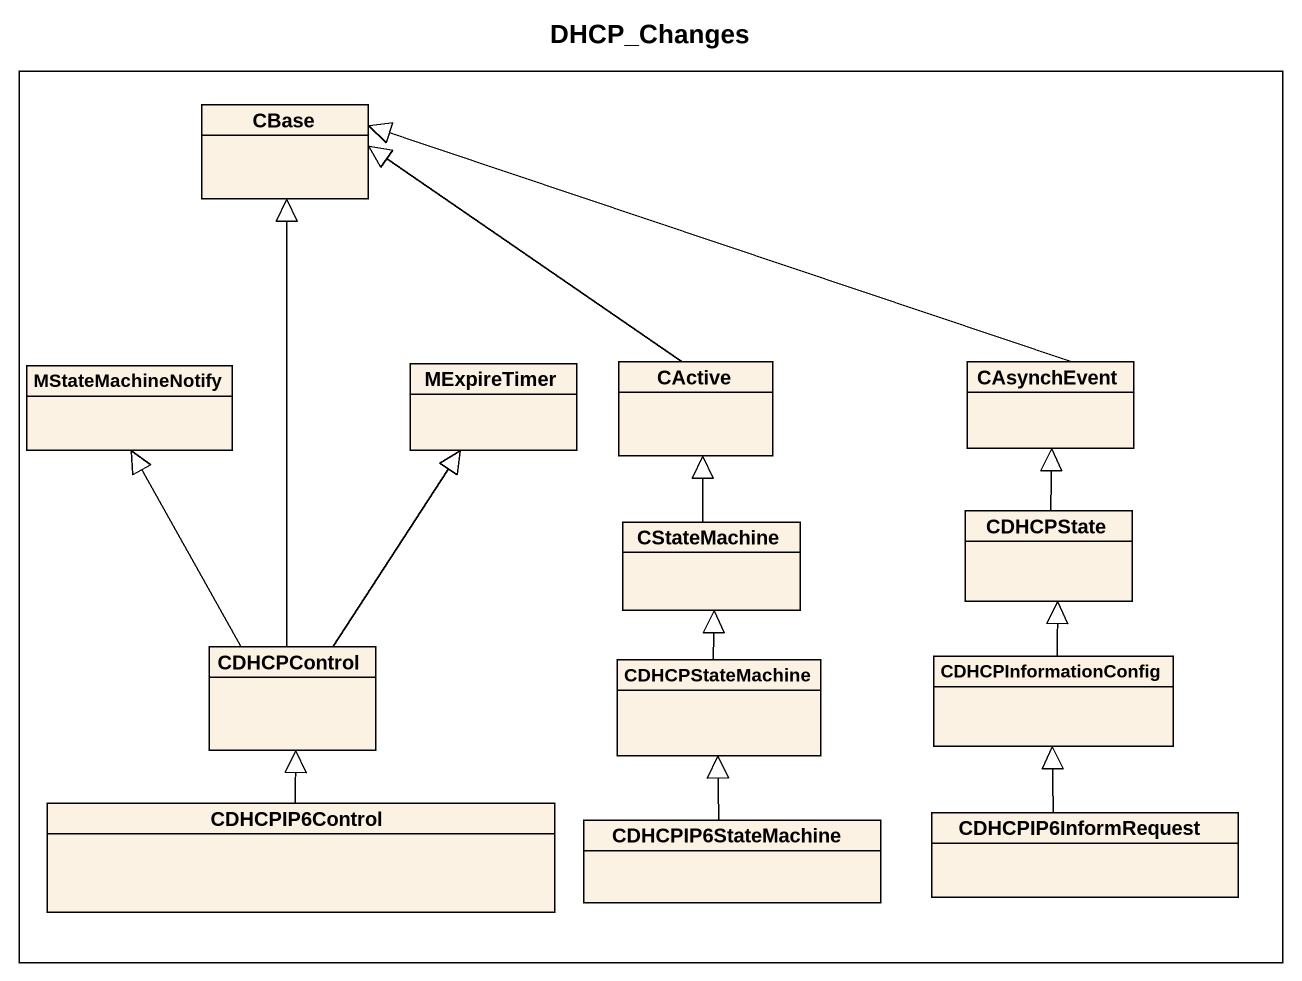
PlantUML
@startuml
title DHCP_Changes
hide circle
hide empty members
rectangle " " as rectangle1 {
  class CBase
  class MStateMachineNotify
  class MExpireTimer
  class CActive
  class CAsynchEvent
  class CStateMachine
  class CDHCPState
  class CDHCPControl
  class CDHCPStateMachine
  class CDHCPInformationConfig
  class CDHCPIP6Control
  class CDHCPIP6StateMachine
  class CDHCPIP6InformRequest
}
CActive -up-|> CBase
CAsynchEvent -left-|> CBase
CStateMachine -up-|> CActive
CDHCPState -up-|> CAsynchEvent
CDHCPControl -up-|> CBase
CDHCPControl -up-|> MStateMachineNotify
CDHCPControl -up-|> MExpireTimer
CDHCPStateMachine -up-|> CStateMachine
CDHCPInformationConfig -up-|> CDHCPState
CDHCPIP6Control -up-|> CDHCPControl
CDHCPIP6StateMachine -up-|> CDHCPStateMachine
CDHCPIP6InformRequest -up-|> CDHCPInformationConfig
@enduml
